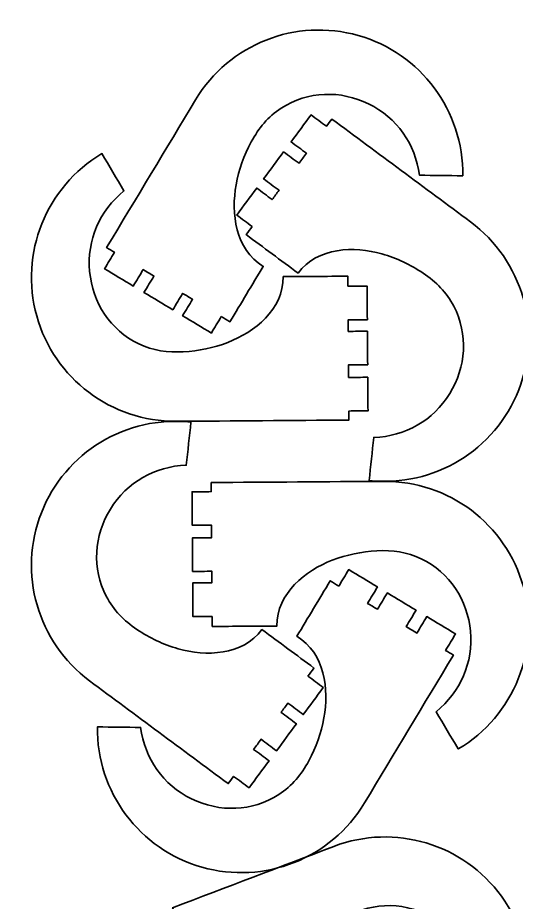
# Model space of a CAD drawing. Header units: inches. Extents: x -57 to 208, y -92 to 270.
# Drawn here: x -57.2 to 46.8, y 83 to 267.4 of the extents above; entities that cross this region are included whole.
import ezdxf

# ---------------------------------------------------------------- set-up
doc = ezdxf.new("R2010")
doc.units = ezdxf.units.IN
doc.header["$MEASUREMENT"] = 0
doc.layers.add('Tagli', color=7, linetype='Continuous')

msp = doc.modelspace()

# ---------------------------------------------------------------- linework, layer by layer
at = {"layer": 'Tagli', "color": 1, "lineweight": 35}
for points in [[(-14.71, 205.07), (-14.11, 204.71), (-13.51, 204.35), (-12.91, 203.99), (-10.59, 207.84), (-8.28, 211.69), (-5.96, 215.54), (-11.84, 219.08), (-12.67, 226.71), (-11.62, 232.55), (-11.05, 235.75), (-9.98, 238.64), (-8.45, 241.49), (-6.88, 244.4), (-5.01, 246.7), (-2.19, 248.54), (3.31, 252.12), (10.21, 252.27), (16.01, 249.42), (21.96, 246.5), (25.73, 241.06), (26.63, 234.55), (29.63, 234.51), (32.64, 234.47), (35.64, 234.43), (35.82, 247.98), (26.89, 259.96), (13.86, 263.67), (0.83, 267.38), (-13.07, 261.9), (-20.06, 250.29), (-26.25, 240.01), (-32.43, 229.73), (-38.62, 219.46), (-38.07, 219.13), (-37.53, 218.81), (-36.99, 218.48), (-37.68, 217.34), (-38.37, 216.2), (-39.06, 215.05), (-37.06, 213.85), (-35.06, 212.65), (-33.06, 211.44), (-32.37, 212.59), (-31.68, 213.73), (-30.99, 214.87), (-30.25, 214.42), (-29.51, 213.98), (-28.76, 213.53), (-29.45, 212.39), (-30.14, 211.24), (-30.83, 210.1), (-28.83, 208.9), (-26.83, 207.7), (-24.83, 206.49), (-24.14, 207.63), (-23.45, 208.78), (-22.77, 209.92), (-22.08, 209.51), (-21.39, 209.09), (-20.71, 208.68), (-21.4, 207.54), (-22.08, 206.4), (-22.77, 205.26), (-20.77, 204.05), (-18.77, 202.85), (-16.77, 201.65), (-16.09, 202.79), (-15.4, 203.93), (-14.71, 205.07)], [(-8.27, 223.85), (-8.68, 223.29), (-9.1, 222.73), (-9.52, 222.16), (-5.91, 219.49), (-2.3, 216.81), (1.31, 214.13), (5.4, 219.65), (13.07, 219.75), (18.78, 218.14), (21.91, 217.26), (24.69, 215.92), (27.38, 214.12), (30.13, 212.28), (32.24, 210.19), (33.79, 207.22), (36.83, 201.39), (36.32, 194.52), (32.93, 189.02), (29.45, 183.37), (23.67, 180.14), (17.1, 179.87), (16.77, 176.88), (16.45, 173.9), (16.12, 170.91), (29.59, 169.44), (42.37, 177.17), (47.32, 189.79), (52.26, 202.4), (48.14, 216.77), (37.25, 224.83), (27.62, 231.98), (17.98, 239.12), (8.35, 246.26), (7.97, 245.76), (7.6, 245.25), (7.22, 244.74), (6.15, 245.54), (5.08, 246.33), (4.01, 247.13), (2.62, 245.25), (1.23, 243.38), (-0.16, 241.5), (0.91, 240.71), (1.98, 239.91), (3.05, 239.12), (2.53, 238.42), (2.02, 237.72), (1.5, 237.03), (0.43, 237.82), (-0.64, 238.62), (-1.71, 239.41), (-3.1, 237.54), (-4.49, 235.66), (-5.88, 233.79), (-4.81, 232.99), (-3.74, 232.2), (-2.67, 231.4), (-3.15, 230.76), (-3.62, 230.12), (-4.1, 229.48), (-5.17, 230.27), (-6.24, 231.06), (-7.31, 231.86), (-8.7, 229.98), (-10.09, 228.11), (-11.48, 226.24), (-10.41, 225.44), (-9.34, 224.65), (-8.27, 223.85)], [(11.7, 211.39), (11.7, 212.09), (11.69, 212.8), (11.69, 213.5), (7.19, 213.46), (2.7, 213.43), (-1.8, 213.4), (-1.75, 206.54), (-7.82, 201.84), (-13.35, 199.7), (-16.38, 198.52), (-19.41, 197.92), (-22.64, 197.74), (-25.94, 197.56), (-28.88, 197.96), (-31.91, 199.4), (-37.84, 202.22), (-41.56, 208.03), (-42.16, 214.46), (-42.78, 221.06), (-40.1, 227.12), (-35.01, 231.29), (-36.55, 233.87), (-38.08, 236.45), (-39.61, 239.04), (-51.26, 232.12), (-56.83, 218.25), (-53.2, 205.2), (-49.56, 192.14), (-37.63, 183.15), (-24.08, 183.24), (-12.09, 183.33), (-0.09, 183.41), (11.9, 183.5), (11.9, 184.13), (11.89, 184.76), (11.89, 185.39), (13.22, 185.4), (14.55, 185.41), (15.89, 185.42), (15.87, 187.75), (15.85, 190.09), (15.84, 192.42), (14.5, 192.41), (13.17, 192.4), (11.84, 192.39), (11.83, 193.26), (11.82, 194.13), (11.82, 194.99), (13.15, 195), (14.49, 195.01), (15.82, 195.02), (15.8, 197.36), (15.79, 199.69), (15.77, 202.02), (14.44, 202.01), (13.1, 202), (11.77, 201.99), (11.76, 202.79), (11.76, 203.59), (11.75, 204.39), (13.09, 204.4), (14.42, 204.41), (15.75, 204.42), (15.74, 206.76), (15.72, 209.09), (15.7, 211.42), (14.37, 211.41), (13.04, 211.4), (11.7, 211.39)], [(3.36, 130.12), (3.78, 130.68), (4.19, 131.25), (4.61, 131.81), (1, 134.49), (-2.61, 137.16), (-6.22, 139.84), (-10.31, 134.33), (-17.98, 134.23), (-23.69, 135.83), (-26.82, 136.72), (-29.6, 138.05), (-32.29, 139.86), (-35.04, 141.7), (-37.15, 143.78), (-38.7, 146.76), (-41.74, 152.58), (-41.23, 159.46), (-37.84, 164.96), (-34.36, 170.6), (-28.58, 173.83), (-22.01, 174.1), (-21.68, 177.09), (-21.36, 180.08), (-21.03, 183.06), (-34.5, 184.54), (-47.28, 176.8), (-52.23, 164.19), (-57.17, 151.57), (-53.05, 137.21), (-42.16, 129.14), (-32.53, 122), (-22.89, 114.85), (-13.26, 107.71), (-12.88, 108.22), (-12.5, 108.72), (-12.13, 109.23), (-11.06, 108.44), (-9.99, 107.64), (-8.91, 106.85), (-7.52, 108.72), (-6.14, 110.6), (-4.75, 112.47), (-5.82, 113.27), (-6.89, 114.06), (-7.96, 114.85), (-7.44, 115.55), (-6.92, 116.25), (-6.41, 116.95), (-5.34, 116.15), (-4.27, 115.36), (-3.19, 114.56), (-1.8, 116.44), (-0.42, 118.31), (0.97, 120.19), (-0.1, 120.98), (-1.17, 121.78), (-2.24, 122.57), (-1.76, 123.21), (-1.29, 123.86), (-0.81, 124.5), (0.26, 123.7), (1.33, 122.91), (2.4, 122.12), (3.79, 123.99), (5.18, 125.86), (6.57, 127.74), (5.5, 128.53), (4.43, 129.33), (3.36, 130.12)], [(-16.61, 142.58), (-16.61, 141.88), (-16.6, 141.18), (-16.6, 140.48), (-12.1, 140.51), (-7.61, 140.54), (-3.11, 140.57), (-3.16, 147.44), (2.91, 152.13), (8.44, 154.28), (11.47, 155.46), (14.5, 156.06), (17.73, 156.24), (21.03, 156.42), (23.97, 156.02), (27, 154.57), (32.93, 151.75), (36.66, 145.94), (37.25, 139.51), (37.87, 132.91), (35.19, 126.85), (30.1, 122.69), (31.64, 120.1), (33.17, 117.52), (34.7, 114.94), (46.35, 121.86), (51.92, 135.73), (48.29, 148.78), (44.65, 161.83), (32.72, 170.83), (19.17, 170.73), (7.18, 170.65), (-4.81, 170.56), (-16.81, 170.48), (-16.8, 169.85), (-16.8, 169.22), (-16.8, 168.58), (-18.13, 168.57), (-19.46, 168.57), (-20.79, 168.56), (-20.78, 166.22), (-20.76, 163.89), (-20.75, 161.56), (-19.41, 161.57), (-18.08, 161.57), (-16.75, 161.58), (-16.74, 160.72), (-16.73, 159.85), (-16.73, 158.98), (-18.06, 158.97), (-19.39, 158.96), (-20.73, 158.95), (-20.71, 156.62), (-20.69, 154.28), (-20.68, 151.95), (-19.34, 151.96), (-18.01, 151.97), (-16.68, 151.98), (-16.67, 151.18), (-16.67, 150.38), (-16.66, 149.58), (-17.99, 149.57), (-19.33, 149.56), (-20.66, 149.55), (-20.64, 147.22), (-20.63, 144.89), (-20.61, 142.55), (-19.28, 142.56), (-17.94, 142.57), (-16.61, 142.58)], [(9.8, 148.9), (9.2, 149.26), (8.6, 149.62), (8, 149.99), (5.68, 146.13), (3.37, 142.28), (1.05, 138.43), (6.93, 134.89), (7.77, 127.27), (6.71, 121.43), (6.14, 118.23), (5.07, 115.33), (3.54, 112.48), (1.97, 109.57), (0.1, 107.27), (-2.72, 105.44), (-8.22, 101.85), (-15.12, 101.7), (-20.92, 104.55), (-26.87, 107.47), (-30.64, 112.91), (-31.54, 119.43), (-34.54, 119.46), (-37.55, 119.5), (-40.55, 119.54), (-40.72, 105.99), (-31.8, 94.01), (-18.77, 90.3), (-5.73, 86.59), (8.17, 92.08), (15.15, 103.69), (21.34, 113.96), (27.52, 124.24), (33.71, 134.52), (33.17, 134.84), (32.62, 135.17), (32.08, 135.49), (32.77, 136.64), (33.46, 137.78), (34.15, 138.92), (32.15, 140.12), (30.15, 141.33), (28.15, 142.53), (27.46, 141.39), (26.77, 140.24), (26.09, 139.1), (25.34, 139.55), (24.6, 140), (23.85, 140.45), (24.54, 141.59), (25.23, 142.73), (25.92, 143.87), (23.92, 145.08), (21.92, 146.28), (19.92, 147.48), (19.23, 146.34), (18.54, 145.2), (17.86, 144.05), (17.17, 144.47), (16.49, 144.88), (15.8, 145.29), (16.49, 146.43), (17.18, 147.58), (17.86, 148.72), (15.86, 149.92), (13.86, 151.13), (11.87, 152.33), (11.18, 151.19), (10.49, 150.04), (9.8, 148.9)], [(-14.93, 55.77), (-14.68, 55.11), (-14.43, 54.46), (-14.18, 53.8), (-9.98, 55.4), (-5.78, 57), (-1.58, 58.6), (-4.02, 65.01), (0.03, 71.53), (4.46, 75.47), (6.89, 77.63), (9.52, 79.25), (12.49, 80.55), (15.52, 81.87), (18.41, 82.52), (21.75, 82.22), (28.3, 81.65), (33.81, 77.5), (36.62, 71.68), (39.5, 65.71), (39.1, 59.1), (35.79, 53.42), (38.13, 51.54), (40.47, 49.65), (42.8, 47.77), (51.31, 58.32), (51.68, 73.26), (43.73, 84.22), (35.77, 95.19), (21.44, 99.45), (8.78, 94.64), (-2.43, 90.37), (-13.64, 86.11), (-24.85, 81.84), (-24.63, 81.25), (-24.4, 80.66), (-24.18, 80.07), (-25.42, 79.6), (-26.67, 79.12), (-27.92, 78.65), (-27.09, 76.47), (-26.26, 74.29), (-25.43, 72.11), (-24.18, 72.58), (-22.94, 73.05), (-21.69, 73.53), (-21.38, 72.72), (-21.07, 71.91), (-20.76, 71.09), (-22.01, 70.62), (-23.26, 70.15), (-24.5, 69.67), (-23.67, 67.49), (-22.84, 65.31), (-22.01, 63.13), (-20.77, 63.6), (-19.52, 64.08), (-18.27, 64.55), (-17.99, 63.8), (-17.71, 63.06), (-17.42, 62.31), (-18.67, 61.83), (-19.91, 61.36), (-21.16, 60.89), (-20.33, 58.71), (-19.5, 56.52), (-18.67, 54.34), (-17.42, 54.82), (-16.18, 55.29), (-14.93, 55.77)]]:
    msp.add_open_spline(points, degree=3, knots=[0, 0, 0, 0, 1, 1, 1, 2, 2, 2, 3, 3, 3, 4, 4, 4, 5, 5, 5, 6, 6, 6, 7, 7, 7, 8, 8, 8, 9, 9, 9, 10, 10, 10, 11, 11, 11, 12, 12, 12, 13, 13, 13, 14, 14, 14, 15, 15, 15, 16, 16, 16, 17, 17, 17, 18, 18, 18, 19, 19, 19, 20, 20, 20, 21, 21, 21, 22, 22, 22, 23, 23, 23, 23], dxfattribs=at)

doc.saveas('drawing.dxf')
